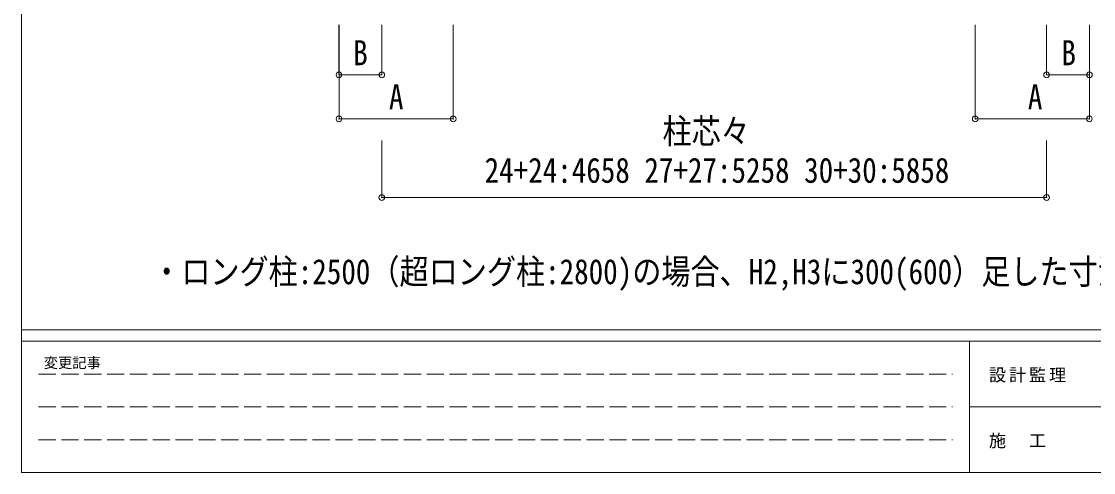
# Model space of a CAD drawing. Units: millimetres, scale not verified. Extents: x -11243 to 11243, y -7760 to 7760.
# Drawn here: x -11243 to -3730, y -7760 to -4601 of the extents above; entities that cross this region are included whole.
import ezdxf
from ezdxf.enums import TextEntityAlignment as Align

# ---------------------------------------------------------------- set-up
doc = ezdxf.new("R2010")
doc.units = ezdxf.units.MM
doc.header["$LTSCALE"] = 40
doc.header["$PDMODE"] = 32
doc.header["$PDSIZE"] = 40
doc.linetypes.add('DASHED3', pattern=[4, 3, -1])
doc.layers.add('0-6_OTH_LINE', color=7, linetype='Continuous', lineweight=9)
doc.layers.add('F-0_240', color=7, linetype='Continuous', lineweight=9)
doc.styles.add('ＭＳ ゴシック', font='')
doc.styles.get('ＭＳ ゴシック').set_extended_font_data('MS Gothic')

msp = doc.modelspace()

# ---------------------------------------------------------------- linework, layer by layer
at = {"layer": '0-6_OTH_LINE', "color": 6}
for p, q in [((-9017.75, -4974.5), (-9017.75, -4624.52)), ((-9017.5, -5283.64), (-9017.5, -4624.5)), ((-8717.75, -4974.5), (-8717.75, -4624.52)), ((-8217.5, -5283.64), (-8217.5, -4624.5)), ((-4559.66, -5283.64), (-4559.66, -4624.5)), ((-4059.41, -4974.5), (-4059.41, -4624.52)), ((-3759.66, -5283.64), (-3759.66, -4624.5)), ((-3759.41, -4974.5), (-3759.41, -4624.52)), ((-9017.75, -4974.5), (-8717.75, -4974.5)), ((-3759.41, -4974.5), (-4059.41, -4974.5)), ((-9017.5, -5283.64), (-8217.5, -5283.64)), ((-3759.66, -5283.64), (-4559.66, -5283.64)), ((-8717.75, -5833.64), (-8717.75, -5433.64)), ((-4059.41, -5833.64), (-4059.41, -5433.64)), ((-4059.41, -5833.64), (-8717.75, -5833.64))]:
    msp.add_line(p, q, dxfattribs=at)
for p in [(-9017.75, -4974.5), (-8717.75, -4974.5), (-4059.41, -4974.5), (-3759.41, -4974.5), (-9017.5, -5283.64), (-8217.5, -5283.64), (-4559.66, -5283.64), (-3759.66, -5283.64), (-8717.75, -5833.64), (-4059.41, -5833.64)]:
    msp.add_point(p, dxfattribs=at)
at = {"layer": 'F-0_240', "color": 5}
for p, q in [((-11242.74, 7760), (-11242.74, -7760)), ((-11242.74, -6760), (10677.26, -6760)), ((-11242.74, -6840), (7121.58, -6840)), ((-4598.42, -6840), (-4598.42, -7760)), ((-4598.42, -7300), (3601.58, -7300)), ((-11242.74, -7760), (10677.26, -7760))]:
    msp.add_line(p, q, dxfattribs=at)
at = {"layer": 'F-0_240', "color": 4, "linetype": 'DASHED3'}
for p, q in [((-11122.75, -7070), (-4718.42, -7070)), ((-11122.75, -7300), (-4718.42, -7300)), ((-11122.75, -7530), (-4718.42, -7530))]:
    msp.add_line(p, q, dxfattribs=at)

# ---------------------------------------------------------------- texts
at = {"layer": '0-6_OTH_LINE', "style": 'ＭＳ ゴシック', "width": 0.85}
for s, p in [('B', (-8917.75, -4960.66)), ('B', (-3955.07, -4960.66)), ('A', (-8667.5, -5269.8)), ('A', (-4190.63, -5269.8)), ('柱芯々', (-6750.37, -5509.84)), ('24+24:4658 27+27:5258 30+30:5858', (-7997.34, -5783.54)), ('・ロング柱:2500（超ロング柱:2800)の場合、H2,H3に300(600）足した寸法にしてください。', (-10326.79, -6493.65))]:
    msp.add_text(s, height=176, dxfattribs=at).set_placement(p, align=Align.BOTTOM_LEFT)
at = {"layer": 'F-0_240', "style": 'ＭＳ ゴシック'}
msp.add_text('変更記事', height=73.31, dxfattribs=at).set_placement((-11086.44, -7050), align=Align.BOTTOM_LEFT)
at = {"layer": 'F-0_240', "char_height": 87.98, "attachment_point": 7, "style": 'ＭＳ ゴシック'}
for s, insert in [('\\T1.17;設計監理', (-4463.32, -7130)), ('\\T1.17;施\u3000工', (-4463.32, -7590))]:
    msp.add_mtext(s, dxfattribs=dict(at, insert=insert))

doc.saveas('drawing.dxf')
